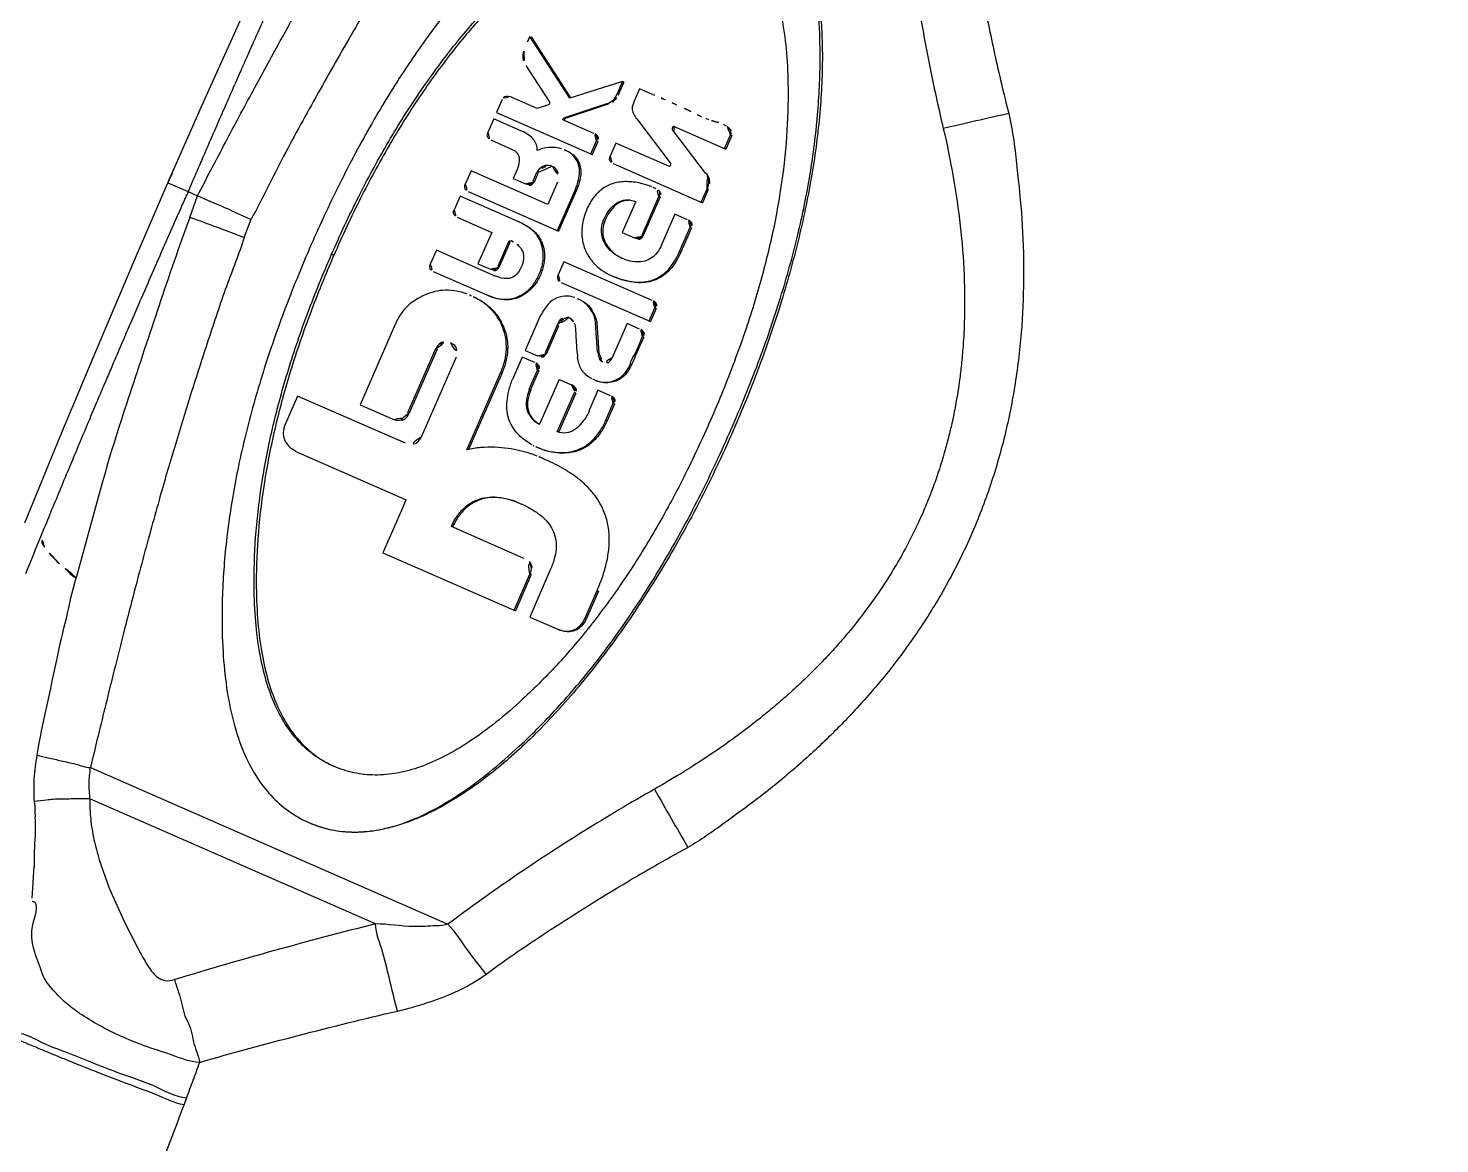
# Model space of a CAD drawing. Header units: millimetres. Extents: x 1145859089 to 1147511753, y -1047484727 to -1047247487.
# Drawn here: x 1146336124.9 to 1146336209.9, y -1047431354.8 to -1047431287.6 of the extents above; entities that cross this region are included whole.
import ezdxf
from ezdxf.xclip import XClip

# ---------------------------------------------------------------- set-up
doc = ezdxf.new("R2010")
doc.units = ezdxf.units.MM
doc.header["$LTSCALE"] = 100
doc.header["$MEASUREMENT"] = 0
doc.header["$XCLIPFRAME"] = 2
doc.layers.get('0').update_dxf_attribs({"linetype": 'CONTINUOUS'})
doc.layers.add('XREF', color=135, linetype='CONTINUOUS')
doc.layers.add('단지배치도$0$W240910', color=135, linetype='CONTINUOUS')

# ---------------------------------------------------------------- blocks, each defined once
blk = doc.blocks.new('단지배치도$0$zw$9902')
at = {"layer": '단지배치도$0$W240910', "linetype": 'ByBlock', "ltscale": 20}
for p, q in [((67461.676, -59923.055), (67464.016, -59917.847)), ((67483.857, -59922.544), (67481.446, -59918.829)), ((67481.522, -59918.862), (67483.896, -59922.519)), ((67481.208, -59920.587), (67482.61, -59922.742)), ((67487.028, -59921.541), (67483.857, -59922.544)), ((67487.102, -59921.576), (67487.025, -59921.542)), ((67479.784, -59922.628), (67479.441, -59923.414)), ((67481.877, -59923.17), (67480.234, -59922.451)), ((67488.049, -59921.987), (67487.727, -59922.723)), ((67488.964, -59922.387), (67488.049, -59921.987)), ((67459.654, -59927.64), (67461.676, -59923.055)), ((67479.441, -59923.414), (67485.199, -59925.932)), ((67482.509, -59922.97), (67481.877, -59923.17)), ((67482.541, -59922.953), (67482.509, -59922.97)), ((67482.568, -59922.938), (67482.541, -59922.953)), ((67482.588, -59922.925), (67482.568, -59922.938)), ((67482.601, -59922.915), (67482.588, -59922.925)), ((67482.607, -59922.908), (67482.601, -59922.915)), ((67482.613, -59922.899), (67482.607, -59922.908)), ((67482.61, -59922.742), (67482.617, -59922.753)), ((67482.62, -59922.89), (67482.613, -59922.899)), ((67482.617, -59922.753), (67482.622, -59922.764)), ((67482.625, -59922.881), (67482.62, -59922.89)), ((67482.622, -59922.764), (67482.627, -59922.776)), ((67482.629, -59922.871), (67482.625, -59922.881)), ((67482.627, -59922.776), (67482.631, -59922.787)), ((67482.633, -59922.861), (67482.629, -59922.871)), ((67482.631, -59922.787), (67482.634, -59922.798)), ((67482.635, -59922.851), (67482.633, -59922.861)), ((67482.634, -59922.798), (67482.636, -59922.809)), ((67482.637, -59922.84), (67482.635, -59922.851)), ((67482.636, -59922.809), (67482.637, -59922.819)), ((67482.637, -59922.819), (67482.637, -59922.83)), ((67482.637, -59922.83), (67482.637, -59922.84)), ((67483.562, -59923.715), (67486.081, -59922.872)), ((67486.157, -59922.905), (67483.638, -59923.748)), ((67486.157, -59922.905), (67486.081, -59922.872)), ((67479.274, -59923.795), (67478.916, -59924.614)), ((67480.943, -59924.525), (67479.274, -59923.795)), ((67483.423, -59923.846), (67483.427, -59923.834)), ((67485.292, -59924.664), (67483.423, -59923.846)), ((67483.427, -59923.834), (67483.433, -59923.821)), ((67483.433, -59923.821), (67483.44, -59923.809)), ((67483.44, -59923.809), (67483.447, -59923.798)), ((67483.447, -59923.798), (67483.455, -59923.787)), ((67483.455, -59923.787), (67483.47, -59923.773)), ((67483.47, -59923.773), (67483.494, -59923.756)), ((67483.494, -59923.756), (67483.524, -59923.737)), ((67483.504, -59923.867), (67483.499, -59923.88)), ((67483.509, -59923.855), (67483.504, -59923.867)), ((67483.516, -59923.842), (67483.509, -59923.855)), ((67483.523, -59923.831), (67483.516, -59923.842)), ((67483.531, -59923.82), (67483.523, -59923.831)), ((67483.524, -59923.737), (67483.562, -59923.715)), ((67483.546, -59923.807), (67483.531, -59923.82)), ((67483.57, -59923.79), (67483.546, -59923.807)), ((67483.601, -59923.77), (67483.57, -59923.79)), ((67483.638, -59923.748), (67483.601, -59923.77)), ((67487.947, -59923.871), (67489.895, -59926.441)), ((67490.035, -59924.346), (67490.041, -59924.323)), ((67490.041, -59924.323), (67490.049, -59924.3)), ((67490.049, -59924.3), (67490.06, -59924.276)), ((67490.06, -59924.276), (67490.072, -59924.252)), ((67490.072, -59924.252), (67490.087, -59924.228)), ((67490.087, -59924.228), (67493.251, -59925.612)), ((67490.136, -59924.31), (67490.125, -59924.333)), ((67490.148, -59924.286), (67490.136, -59924.31)), ((67490.163, -59924.261), (67490.148, -59924.286)), ((67479.091, -59925.063), (67480.428, -59925.648)), ((67485.123, -59925.899), (67485.467, -59925.112)), ((67485.543, -59925.145), (67485.199, -59925.932)), ((67485.543, -59925.145), (67485.467, -59925.112)), ((67490.029, -59924.387), (67490.031, -59924.367)), ((67490.03, -59924.405), (67490.029, -59924.387)), ((67490.032, -59924.42), (67490.03, -59924.405)), ((67490.031, -59924.367), (67490.035, -59924.346)), ((67490.034, -59924.43), (67490.032, -59924.42)), ((67490.037, -59924.436), (67490.034, -59924.43)), ((67490.04, -59924.443), (67490.037, -59924.436)), ((67490.044, -59924.449), (67490.04, -59924.443)), ((67490.048, -59924.456), (67490.044, -59924.449)), ((67490.053, -59924.462), (67490.048, -59924.456)), ((67492.016, -59927.064), (67490.053, -59924.462)), ((67490.107, -59924.401), (67490.106, -59924.421)), ((67490.106, -59924.421), (67490.107, -59924.44)), ((67490.111, -59924.379), (67490.107, -59924.401)), ((67490.107, -59924.44), (67490.109, -59924.455)), ((67490.109, -59924.455), (67490.111, -59924.465)), ((67490.117, -59924.357), (67490.111, -59924.379)), ((67490.111, -59924.465), (67490.113, -59924.471)), ((67490.113, -59924.471), (67490.12, -59924.483)), ((67490.125, -59924.333), (67490.117, -59924.357)), ((67490.12, -59924.483), (67490.125, -59924.49)), ((67490.125, -59924.49), (67490.129, -59924.496)), ((67493.175, -59925.579), (67493.533, -59924.76)), ((67493.609, -59924.794), (67493.251, -59925.612)), ((67493.609, -59924.794), (67493.533, -59924.76)), ((67486.623, -59925.246), (67486.279, -59926.032)), ((67489.864, -59926.663), (67486.623, -59925.246)), ((67480.672, -59926.848), (67480.44, -59927.378)), ((67486.455, -59926.482), (67491.841, -59928.837)), ((67489.878, -59926.642), (67489.864, -59926.663)), ((67489.89, -59926.62), (67489.878, -59926.642)), ((67489.9, -59926.599), (67489.89, -59926.62)), ((67489.895, -59926.441), (67489.9, -59926.447)), ((67489.9, -59926.447), (67489.904, -59926.454)), ((67489.908, -59926.578), (67489.9, -59926.599)), ((67489.904, -59926.454), (67489.908, -59926.461)), ((67489.908, -59926.461), (67489.911, -59926.468)), ((67489.914, -59926.558), (67489.908, -59926.578)), ((67489.911, -59926.468), (67489.914, -59926.474)), ((67489.914, -59926.474), (67489.916, -59926.484)), ((67489.917, -59926.538), (67489.914, -59926.558)), ((67489.916, -59926.484), (67489.918, -59926.5)), ((67489.919, -59926.518), (67489.917, -59926.538)), ((67489.918, -59926.5), (67489.919, -59926.518)), ((67457.637, -59932.291), (67459.654, -59927.64)), ((67459.9, -59927.079), (67459.654, -59927.64)), ((67459.654, -59927.64), (67460.868, -59928.171)), ((67477.904, -59926.928), (67477.56, -59927.714)), ((67482.525, -59928.949), (67477.904, -59926.928)), ((67480.44, -59927.378), (67481.19, -59927.706)), ((67481.641, -59927.528), (67481.851, -59927.05)), ((67481.717, -59927.561), (67481.641, -59927.528)), ((67481.927, -59927.083), (67481.717, -59927.561)), ((67481.927, -59927.083), (67481.851, -59927.05)), ((67483.115, -59927.6), (67482.525, -59928.949)), ((67492.093, -59927.098), (67492.016, -59927.064)), ((67460.868, -59928.171), (67461.44, -59928.421)), ((67460.971, -59929.719), (67461.44, -59928.421)), ((67477.243, -59928.439), (67476.885, -59929.257)), ((67480.778, -59929.985), (67477.243, -59928.439)), ((67477.734, -59928.165), (67483.18, -59930.547)), ((67483.104, -59930.514), (67484.185, -59928.043)), ((67484.261, -59928.076), (67483.18, -59930.547)), ((67484.261, -59928.076), (67484.185, -59928.043)), ((67488.201, -59930.784), (67489.218, -59928.458)), ((67489.295, -59928.491), (67488.277, -59930.817)), ((67489.044, -59928.009), (67488.883, -59927.93)), ((67489.295, -59928.491), (67489.218, -59928.458)), ((67491.764, -59928.804), (67492.115, -59928.003)), ((67492.191, -59928.036), (67491.841, -59928.837)), ((67492.191, -59928.036), (67492.115, -59928.003)), ((67487.818, -59928.768), (67487.002, -59930.633)), ((67464.247, -59930.937), (67464.665, -59929.832)), ((67477.059, -59929.707), (67479.151, -59930.622)), ((67490.181, -59929.534), (67489.381, -59931.368)), ((67490.931, -59929.862), (67490.181, -59929.534)), ((67479.151, -59930.622), (67478.322, -59932.517)), ((67480.225, -59931.133), (67480.235, -59931.13)), ((67480.235, -59931.13), (67480.245, -59931.128)), ((67480.245, -59931.128), (67480.255, -59931.126)), ((67480.255, -59931.126), (67480.266, -59931.126)), ((67480.266, -59931.126), (67480.277, -59931.126)), ((67480.277, -59931.126), (67480.289, -59931.127)), ((67480.289, -59931.127), (67480.3, -59931.129)), ((67480.3, -59931.129), (67480.311, -59931.132)), ((67487.002, -59930.633), (67487.752, -59930.961)), ((67488.201, -59930.784), (67488.277, -59930.817)), ((67490.466, -59931.773), (67491.105, -59930.311)), ((67491.181, -59930.345), (67490.542, -59931.806)), ((67491.181, -59930.345), (67491.105, -59930.311)), ((67469.508, -59931.94), (67469.642, -59931.998)), ((67475.816, -59931.701), (67475.452, -59932.533)), ((67479.402, -59933.27), (67475.816, -59931.701)), ((67480.168, -59931.193), (67479.522, -59932.669)), ((67480.244, -59931.226), (67479.599, -59932.702)), ((67480.168, -59931.193), (67480.173, -59931.182)), ((67480.244, -59931.226), (67480.168, -59931.193)), ((67480.173, -59931.182), (67480.179, -59931.172)), ((67480.179, -59931.172), (67480.185, -59931.163)), ((67480.185, -59931.163), (67480.192, -59931.156)), ((67480.192, -59931.156), (67480.2, -59931.149)), ((67480.2, -59931.149), (67480.208, -59931.143)), ((67480.208, -59931.143), (67480.216, -59931.138)), ((67480.216, -59931.138), (67480.225, -59931.133)), ((67480.311, -59931.132), (67480.322, -59931.135)), ((67480.322, -59931.135), (67480.334, -59931.139)), ((67490.542, -59931.806), (67490.466, -59931.773)), ((67455.402, -59937.544), (67457.637, -59932.291)), ((67478.322, -59932.517), (67479.074, -59932.846)), ((67479.522, -59932.669), (67479.599, -59932.702)), ((67483.496, -59932.395), (67483.152, -59933.182)), ((67488.806, -59934.718), (67483.496, -59932.395)), ((67475.627, -59932.983), (67478.85, -59934.393)), ((67483.328, -59933.633), (67488.713, -59935.988)), ((67488.637, -59935.954), (67488.981, -59935.168)), ((67489.057, -59935.202), (67488.713, -59935.988)), ((67489.057, -59935.202), (67488.981, -59935.168)), ((67482.089, -59935.613), (67481.165, -59937.725)), ((67483.094, -59936.214), (67482.367, -59937.876)), ((67483.17, -59936.247), (67483.094, -59936.214)), ((67485.527, -59937.832), (67485.401, -59936.045)), ((67485.477, -59936.078), (67485.401, -59936.045)), ((67485.477, -59936.078), (67485.603, -59937.865)), ((67487.299, -59936.118), (67486.403, -59938.167)), ((67488.05, -59936.446), (67487.299, -59936.118)), ((67473.304, -59936.249), (67471.227, -59941)), ((67483.17, -59936.247), (67482.443, -59937.909)), ((67488.301, -59936.93), (67488.225, -59936.897)), ((67453.205, -59942.814), (67455.402, -59937.544)), ((67474.104, -59941.475), (67475.794, -59937.611)), ((67475.87, -59937.644), (67474.18, -59941.509)), ((67475.87, -59937.645), (67475.794, -59937.611)), ((67481.165, -59937.725), (67481.916, -59938.053)), ((67482.367, -59937.876), (67482.443, -59937.909)), ((67485.603, -59937.866), (67485.527, -59937.833)), ((67477.007, -59938.142), (67474.904, -59942.95)), ((67480.986, -59938.136), (67480.4, -59939.474)), ((67481.737, -59938.464), (67480.986, -59938.136)), ((67484.355, -59938.333), (67484.321, -59938.128)), ((67487.588, -59938.561), (67487.512, -59938.527)), ((67477.657, -59943.71), (67479.697, -59939.045)), ((67479.773, -59939.079), (67477.757, -59943.69)), ((67479.697, -59939.045), (67479.773, -59939.079)), ((67481.408, -59940.069), (67481.913, -59938.914)), ((67481.989, -59938.947), (67481.484, -59940.102)), ((67481.989, -59938.947), (67481.913, -59938.914)), ((67483.21, -59939.481), (67482.034, -59942.17)), ((67483.21, -59939.481), (67483.96, -59939.809)), ((67485.403, -59939.536), (67485.229, -59939.459)), ((67467.461, -59940.478), (67466.718, -59942.178)), ((67473.96, -59943.321), (67467.461, -59940.478)), ((67481.484, -59940.101), (67481.408, -59940.068)), ((67483.095, -59942.634), (67484.134, -59940.26)), ((67484.21, -59940.293), (67483.171, -59942.668)), ((67484.21, -59940.293), (67484.134, -59940.26)), ((67485.544, -59940.129), (67484.994, -59941.387)), ((67486.295, -59940.458), (67485.544, -59940.129)), ((67471.227, -59941), (67473.162, -59941.846)), ((67486.022, -59941.933), (67486.471, -59940.907)), ((67486.547, -59940.941), (67486.098, -59941.966)), ((67486.547, -59940.941), (67486.471, -59940.907)), ((67473.159, -59941.852), (67473.228, -59941.877)), ((67474.18, -59941.509), (67474.104, -59941.475)), ((67486.098, -59941.966), (67486.022, -59941.933)), ((67451.045, -59948.099), (67453.205, -59942.814)), ((67467.351, -59943.805), (67474.007, -59946.716)), ((67481.941, -59943.585), (67481.87, -59943.556)), ((67455.695, -59945.707), (67454.133, -59951.408)), ((67473.838, -59947.076), (67472.599, -59949.909)), ((67473.838, -59947.076), (67474.007, -59946.716)), ((67481.084, -59950.245), (67476.719, -59948.336)), ((67472.599, -59949.909), (67480.576, -59953.398)), ((67480.499, -59953.364), (67481.451, -59951.189)), ((67481.527, -59951.223), (67480.576, -59953.398)), ((67482.677, -59950.942), (67481.438, -59953.775)), ((67481.527, -59951.223), (67481.451, -59951.189)), ((67484.755, -59953.876), (67485.498, -59952.176)), ((67485.575, -59952.209), (67484.831, -59953.909)), ((67485.575, -59952.209), (67485.498, -59952.176)), ((67481.438, -59953.775), (67483.132, -59954.515)), ((67484.831, -59953.909), (67484.755, -59953.876)), ((67454.98, -59962.842), (67476.516, -59972.261)), ((67472.148, -59972.246), (67454.957, -59964.727)), ((67455.515, -59968.381), (67456.122, -59970.093)), ((67451.486, -59970.687), (67451.591, -59968.782)), ((67456.122, -59970.093), (67457.059, -59972.188)), ((67457.059, -59972.188), (67457.831, -59973.7)), ((67460.621, -59983.141), (67460.788, -59982.706))]:
    blk.add_line(p, q, dxfattribs=at)
at = {"layer": '단지배치도$0$W240910'}
blk.add_arc((56404.253, -57219.78, 0), 12756.719, 322.5073299, 9.110085, dxfattribs=at)
at = {"layer": '단지배치도$0$W240910', "linetype": 'ByBlock', "ltscale": 20}
for centre, radius, start, end in [((67437.686, -60045.43), 133.311, 67.08196, 67.37619), ((67475.464, -59956.092), 36.313, 65.92043, 67.09333), ((67572.535, -60203.523), 286.887, 102.53196, 103.34034), ((67482.793, -59927.464), 1.952, 65.15449, 73.56634), ((67487.282, -59931.393), 3.815, 65.1862, 66.84495), ((67476.082, -59938.601), 4.546, 66.36019, 69.4627), ((67476.078, -59938.619), 4.565, 63.32796, 66.40597), ((67485.824, -59938.102), 1.482, 241.48919, 246.32266), ((67479.697, -59949.563), 5.896, 66.38876, 68.22189), ((68123.925, -60224.75), 726.341, 157.675833, 157.873299), ((67738.857, -59823.246), 286.884, 209.41304, 210.22143), ((67533.141, -60215.718), 250.996, 104.06412, 106.93123)]:
    blk.add_arc(centre, radius, start, end, dxfattribs=at)
for points, start_tangent, end_tangent in [([(67493.696, -59907.719), (67492.35, -59907.288), (67490.936, -59907.144), (67489.455, -59907.287), (67487.906, -59907.717), (67486.288, -59908.434), (67484.603, -59909.438), (67482.851, -59910.73), (67481.03, -59912.308), (67478.61, -59914.756), (67476.308, -59917.497), (67474.122, -59920.532), (67472.053, -59923.86), (67470.102, -59927.482), (67468.267, -59931.396), (67466.636, -59935.406), (67465.301, -59939.301), (67464.26, -59943.082), (67463.515, -59946.748), (67463.065, -59950.299), (67462.91, -59953.736), (67462.988, -59956.141), (67463.229, -59958.302), (67463.636, -59960.219), (67464.208, -59961.892), (67464.944, -59963.321), (67465.845, -59964.506), (67466.911, -59965.448), (67468.142, -59966.145)], (-0.915692, 0.40188), (0.9162, -0.400722)), ([(67470.05, -59907.637), (67469.503, -59908.819), (67468.924, -59910.071), (67468.316, -59911.396), (67467.674, -59912.798), (67466.938, -59914.419), (67466.306, -59915.815), (67465.779, -59916.987), (67465.491, -59917.631), (67465.109, -59918.484), (67464.69, -59919.424), (67464.36, -59920.167), (67464.077, -59920.806), (67463.733, -59921.585), (67463.297, -59922.576), (67462.767, -59923.786), (67462.255, -59924.96), (67461.81, -59925.985), (67461.431, -59926.862), (67461.117, -59927.59), (67460.868, -59928.171)], (-0.421333, -0.906906), (-0.394249, -0.919004)), ([(67468.141, -59966.146), (67469.487, -59966.576), (67470.9, -59966.72), (67472.382, -59966.577), (67473.931, -59966.146), (67475.548, -59965.428), (67477.233, -59964.423), (67478.987, -59963.131), (67480.808, -59961.552), (67483.228, -59959.103), (67485.531, -59956.362), (67487.717, -59953.327), (67489.785, -59949.999), (67491.737, -59946.378), (67493.571, -59942.464), (67495.201, -59938.455), (67496.537, -59934.561), (67497.577, -59930.781), (67498.321, -59927.115), (67498.771, -59923.564), (67498.926, -59920.127), (67498.849, -59917.722), (67498.607, -59915.562), (67498.2, -59913.645), (67497.629, -59911.972), (67496.893, -59910.543), (67495.992, -59909.358), (67494.926, -59908.416), (67493.696, -59907.719)], (0.915693, -0.401878), (-0.9162, 0.400722)), ([(67494.068, -59907.888), (67494.191, -59907.95), (67494.57, -59908.163), (67495.171, -59908.579), (67495.727, -59909.064), (67496.24, -59909.617), (67496.776, -59910.333), (67497.218, -59911.063), (67497.607, -59911.849), (67497.773, -59912.238), (67498.129, -59913.222), (67498.421, -59914.254), (67498.655, -59915.333), (67498.833, -59916.456), (67499, -59918.179), (67499.056, -59919.669), (67499.042, -59921.197), (67499.016, -59921.836), (67498.887, -59923.647), (67498.677, -59925.484), (67498.39, -59927.345), (67498.029, -59929.229), (67497.597, -59931.133), (67497.094, -59933.056), (67496.522, -59934.995), (67495.74, -59937.355), (67494.889, -59939.655), (67493.956, -59941.941), (67492.941, -59944.212), (67492.157, -59945.841), (67491.024, -59948.03), (67489.83, -59950.149), (67488.576, -59952.198), (67487.269, -59954.165), (67485.918, -59956.033), (67484.525, -59957.794), (67483.252, -59959.263), (67483.142, -59959.384)], (0.898281, -0.439422), (-0.674151, -0.738594)), ([(67503.865, -59909.73), (67504.483, -59914.652), (67505.313, -59919.541), (67506.34, -59924.378)], (0.104291, -0.994547), (0.229058, -0.973413)), ([(67507.634, -59909.351), (67508.11, -59912.824), (67508.709, -59916.336), (67509.434, -59919.886), (67510.285, -59923.472)], (0.100694, -0.994917), (0.249771, -0.968305)), ([(67469.508, -59931.94), (67471.119, -59928.512), (67472.84, -59925.335), (67474.671, -59922.409), (67476.612, -59919.735), (67478.662, -59917.312), (67480.823, -59915.141), (67482.45, -59913.741), (67484.018, -59912.597), (67485.529, -59911.709), (67486.981, -59911.078), (67488.376, -59910.703), (67489.712, -59910.584), (67490.99, -59910.721), (67492.211, -59911.114)], (0.400872, 0.916134), (0.916059, -0.401043)), ([(67491.947, -59911.015), (67491.122, -59910.78), (67489.843, -59910.643), (67488.507, -59910.762), (67487.112, -59911.137), (67485.66, -59911.769), (67484.15, -59912.656), (67482.582, -59913.8), (67480.957, -59915.199), (67478.795, -59917.372), (67476.744, -59919.795), (67474.803, -59922.47), (67472.972, -59925.395), (67471.252, -59928.571), (67469.642, -59931.998)], (-0.940878, 0.338747), (-0.400872, -0.916134)), ([(67492.211, -59911.114), (67493.328, -59911.744), (67494.296, -59912.59), (67495.117, -59913.653), (67495.789, -59914.932), (67496.313, -59916.428), (67496.689, -59918.14), (67496.916, -59920.069), (67496.996, -59922.215), (67496.872, -59925.258), (67496.486, -59928.397), (67495.839, -59931.634), (67494.93, -59934.966), (67493.76, -59938.395), (67492.328, -59941.921)], (0.916059, -0.401043), (-0.400722, -0.9162)), ([(67461.44, -59928.421), (67463.008, -59925.411), (67464.68, -59922.281), (67466.293, -59919.328), (67468.308, -59915.741), (67469.861, -59913.074)], (0.455183, 0.890398), (0.493699, 0.869633)), ([(67472.971, -59914.883), (67470.828, -59918.495), (67468.687, -59922.253), (67466.617, -59926.044), (67464.665, -59929.832)], (-0.521703, -0.853127), (-0.4758, -0.879554)), ([(67481.449, -59918.83), (67481.076, -59919.712)], (-0.385255, -0.92281), (-0.228054, -0.973648)), ([(67481.076, -59919.712), (67481.052, -59920.174), (67481.207, -59920.587)], (-0.228054, -0.973648), (0.567901, -0.823097)), ([(67486.081, -59922.872), (67486.468, -59922.659), (67486.698, -59922.308), (67487.024, -59921.539)], (0.968632, 0.248501), (0.415969, 0.909379)), ([(67487.101, -59921.573), (67486.775, -59922.342), (67486.692, -59922.499)], (-0.415969, -0.909379), (-0.510545, -0.859851)), ([(67480.234, -59922.451), (67479.863, -59922.505), (67479.857, -59922.613)], (-0.927789, 0.373106), (0.211044, -0.977477)), ([(67486.692, -59922.499), (67486.545, -59922.692), (67486.157, -59922.905)], (-0.510545, -0.859851), (-0.968632, -0.248501)), ([(67487.727, -59922.723), (67487.613, -59923.223), (67487.947, -59923.871)], (-0.400722, -0.9162), (0.639092, -0.76913)), ([(67491.13, -59923.343), (67490.994, -59923.274), (67490.28, -59922.939)], (-0.893021, 0.450016), (-0.912451, 0.409186)), ([(67510.285, -59923.472), (67510.776, -59926.703), (67511.072, -59929.818), (67511.178, -59933.086), (67511.062, -59936.268), (67510.698, -59939.527), (67510.086, -59942.666), (67509.186, -59945.813), (67508.018, -59948.842), (67506.621, -59951.679), (67504.966, -59954.407), (67503.053, -59957.026), (67500.882, -59959.537), (67499.094, -59961.339), (67497.169, -59963.076), (67495.185, -59964.685), (67493.143, -59966.187), (67490.964, -59967.647)], (0.229345, -0.973345), (-0.869925, -0.493184)), ([(67491.78, -59923.662), (67491.13, -59923.343)], (-0.909895, 0.414838), (-0.893021, 0.450016)), ([(67492.195, -59923.833), (67491.78, -59923.662)], (-0.940926, 0.338612), (-0.909895, 0.414838)), ([(67492.819, -59924.013), (67492.462, -59923.918), (67492.195, -59923.833)], (-0.961149, 0.276031), (-0.940926, 0.338612)), ([(67493.265, -59924.216), (67492.819, -59924.013)], (-0.799176, 0.601097), (-0.961149, 0.276031)), ([(67493.533, -59924.76), (67493.393, -59924.334), (67493.265, -59924.216)], (0.384286, 0.923214), (-0.799176, 0.601097)), ([(67493.319, -59924.274), (67493.47, -59924.368), (67493.609, -59924.794)], (0.918088, -0.396376), (-0.384286, -0.923214)), ([(67478.916, -59924.614), (67478.971, -59924.982), (67479.077, -59924.988)], (-0.383437, -0.923567), (0.97688, 0.21379)), ([(67481.892, -59925.691), (67481.682, -59925.047), (67481.384, -59924.774), (67480.942, -59924.527)], (0.020284, 0.999794), (-0.910049, 0.4145)), ([(67485.467, -59925.112), (67485.416, -59924.742), (67485.308, -59924.737)], (0.383399, 0.923583), (-0.976783, -0.214233)), ([(67485.368, -59924.697), (67485.58, -59925), (67485.504, -59925.079)], (0.915625, -0.402034), (-0.861805, -0.507241)), ([(67506.34, -59924.378), (67506.938, -59927.289), (67507.363, -59930.227), (67507.593, -59933.179), (67507.606, -59936.096), (67507.571, -59936.864), (67507.518, -59937.648), (67507.419, -59938.701), (67507.302, -59939.643), (67507.191, -59940.377), (67507.1, -59940.907), (67507.006, -59941.404), (67506.852, -59942.132), (67506.66, -59942.941), (67506.422, -59943.829), (67506.057, -59945.015), (67505.709, -59946.007), (67505.415, -59946.765), (67505.215, -59947.248), (67505.035, -59947.662), (67504.788, -59948.202), (67504.476, -59948.848), (67503.797, -59950.126), (67502.223, -59952.622), (67501.419, -59953.716), (67500.628, -59954.703), (67499.862, -59955.59), (67499.13, -59956.381), (67498.441, -59957.083), (67497.888, -59957.621), (67497.264, -59958.202), (67496.567, -59958.821), (67495.734, -59959.523), (67494.958, -59960.145), (67494.332, -59960.624), (67493.259, -59961.407), (67491.964, -59962.292), (67490.529, -59963.204), (67488.951, -59964.135)], (0.232317, -0.97264), (-0.867201, -0.497959)), ([(67480.428, -59925.648), (67480.742, -59925.947), (67480.802, -59926.332), (67480.672, -59926.848)], (0.9162, -0.400722), (-0.400722, -0.9162)), ([(67483.345, -59925.592), (67483.205, -59925.556), (67482.765, -59925.508), (67482.316, -59925.552), (67481.896, -59925.691)], (-0.959006, 0.283387), (-0.907634, -0.419763)), ([(67484.185, -59928.043), (67484.381, -59927.456), (67484.437, -59927.009), (67484.401, -59926.625), (67484.158, -59926.11), (67483.613, -59925.693)], (0.400722, 0.9162), (-0.903744, 0.428073)), ([(67483.967, -59925.889), (67484.085, -59925.984), (67484.353, -59926.323), (67484.513, -59927.043), (67484.46, -59927.479), (67484.261, -59928.076)], (0.809506, -0.587112), (-0.400722, -0.9162)), ([(67481.851, -59927.05), (67482.242, -59926.645), (67482.743, -59926.628), (67482.809, -59926.654)], (0.400209, 0.916424), (0.913914, -0.405907)), ([(67482.399, -59926.656), (67481.928, -59927.083)], (-0.94566, -0.325157), (-0.400186, -0.916434)), ([(67482.809, -59926.654), (67483.06, -59926.852), (67483.114, -59927.6)], (0.913914, -0.405907), (-0.350792, -0.936453)), ([(67486.279, -59926.032), (67486.335, -59926.401), (67486.441, -59926.406)], (-0.383355, -0.923601), (0.976458, 0.215707)), ([(67477.56, -59927.714), (67477.619, -59928.088), (67477.72, -59928.095)], (-0.400722, -0.9162), (0.980393, 0.197051)), ([(67481.19, -59927.706), (67481.562, -59927.653), (67481.567, -59927.545)], (0.923601, -0.383356), (-0.219123, 0.975697)), ([(67481.717, -59927.561), (67481.413, -59927.776), (67481.334, -59927.7)], (-0.40038, -0.916349), (-0.509899, 0.860234)), ([(67488.782, -59927.885), (67488.238, -59927.699), (67487.367, -59927.572), (67486.97, -59927.582), (67486.596, -59927.646), (67485.918, -59927.932), (67485.372, -59928.417), (67484.927, -59929.131), (67484.634, -59930.001), (67484.583, -59930.864), (67484.644, -59931.256), (67484.76, -59931.627), (67485.157, -59932.306), (67485.458, -59932.634), (67485.804, -59932.916), (67486.349, -59933.225)], (-0.919435, 0.393242), (0.90867, -0.417515)), ([(67492.116, -59928.004), (67492.202, -59927.521), (67492.017, -59927.064)], (0.412705, 0.910865), (-0.587038, 0.80956)), ([(67492.093, -59927.097), (67492.278, -59927.555), (67492.192, -59928.037)], (0.587038, -0.80956), (-0.412705, -0.910865)), ([(67460.868, -59928.171), (67460.492, -59929.016), (67459.985, -59930.159), (67459.349, -59931.602), (67458.589, -59933.34), (67457.965, -59934.773), (67457.473, -59935.909), (67457.011, -59936.981), (67456.502, -59938.169), (67456.134, -59939.03), (67455.774, -59939.875), (67455.356, -59940.861), (67454.88, -59941.989), (67454.191, -59943.628), (67453.602, -59945.038), (67453.045, -59946.377), (67452.519, -59947.648), (67452.024, -59948.852)], (-0.40715, -0.913362), (-0.379867, -0.925041)), ([(67461.44, -59928.421), (67461.897, -59928.616), (67462.454, -59928.86), (67462.857, -59929.032), (67463.353, -59929.249), (67463.945, -59929.53), (67464.31, -59929.697), (67464.665, -59929.832)], (0.899968, -0.435957), (0.968367, -0.24953)), ([(67489.218, -59928.458), (67489.168, -59928.088), (67489.06, -59928.082)], (0.38342, 0.923574), (-0.97688, -0.213789)), ([(67489.242, -59928.123), (67489.319, -59928.22)], (0.737842, -0.674973), (0.462294, -0.886727)), ([(67489.319, -59928.22), (67489.331, -59928.345), (67489.255, -59928.424)], (0.462294, -0.886727), (-0.862055, -0.506815)), ([(67476.885, -59929.257), (67476.945, -59929.63), (67477.045, -59929.637)], (-0.400722, -0.9162), (0.980314, 0.197446)), ([(67486.995, -59932.181), (67486.819, -59932.095), (67486.374, -59931.796), (67486.044, -59931.421), (67485.824, -59930.968), (67485.755, -59930.501), (67485.837, -59930.018), (67486.069, -59929.52), (67486.442, -59929.041), (67486.858, -59928.756), (67487.316, -59928.666), (67487.817, -59928.771)], (-0.912253, 0.409627), (0.931916, -0.362674)), ([(67487.392, -59928.699), (67486.934, -59928.789), (67486.518, -59929.074), (67486.145, -59929.554), (67485.913, -59930.052), (67485.831, -59930.535), (67485.9, -59931.002), (67486.12, -59931.455), (67486.451, -59931.83), (67486.895, -59932.128), (67486.996, -59932.179)], (-0.999935, 0.011426), (0.90042, -0.435021)), ([(67460.971, -59929.719), (67459.119, -59935.025), (67457.352, -59940.349), (67455.695, -59945.707)], (-0.348433, -0.937334), (-0.264411, -0.96441)), ([(67464.247, -59930.937), (67463.182, -59930.538), (67462.2, -59930.172), (67461.433, -59929.888), (67460.971, -59929.719)], (-0.936184, 0.351512), (-0.941485, 0.337054)), ([(67478.85, -59934.393), (67479.511, -59934.605), (67480.125, -59934.645), (67480.693, -59934.512), (67481.215, -59934.207), (67481.665, -59933.749), (67482.001, -59933.166), (67482.216, -59932.485), (67482.247, -59931.846), (67482.132, -59931.292), (67481.908, -59930.844), (67481.455, -59930.389), (67480.777, -59929.988)], (0.9162, -0.400722), (-0.904369, 0.426751)), ([(67481.105, -59930.149), (67481.532, -59930.423), (67481.985, -59930.878), (67482.209, -59931.326), (67482.323, -59931.879), (67482.292, -59932.519), (67482.078, -59933.2), (67481.74, -59933.783), (67481.291, -59934.241), (67480.769, -59934.546), (67480.201, -59934.678), (67479.587, -59934.639), (67478.927, -59934.426)], (0.877548, -0.479488), (-0.9162, 0.400722)), ([(67491.105, -59930.311), (67491.055, -59929.94), (67490.947, -59929.935)], (0.383574, 0.92351), (-0.977256, -0.212063)), ([(67491.008, -59929.895), (67491.218, -59930.198), (67491.142, -59930.278)], (0.915625, -0.402033), (-0.863083, -0.505062)), ([(67464.247, -59930.937), (67463.181, -59933.872), (67462.084, -59937.09), (67461.016, -59940.402), (67460.04, -59943.583), (67459.119, -59946.745)], (-0.314893, -0.949127), (-0.268574, -0.963259)), ([(67487.752, -59930.961), (67488.122, -59930.909), (67488.127, -59930.8)], (0.923628, -0.383291), (-0.218318, 0.975878)), ([(67488.277, -59930.817), (67487.974, -59931.031), (67487.895, -59930.955)], (-0.402007, -0.915637), (-0.511006, 0.859577)), ([(67465.997, -59942.23), (67466.906, -59938.896), (67468.076, -59935.466), (67469.508, -59931.94)], (0.230449, 0.973084), (0.400722, 0.9162)), ([(67480.663, -59931.337), (67480.77, -59931.428), (67481.015, -59931.787), (67481.067, -59932.22), (67480.927, -59932.727), (67480.529, -59933.252), (67480.089, -59933.408), (67479.404, -59933.263)], (0.796191, -0.605045), (-0.93302, 0.359826)), ([(67480.332, -59931.142), (67480.663, -59931.337)], (0.907091, -0.420935), (0.796191, -0.605045)), ([(67486.349, -59933.225), (67486.634, -59933.343), (67487.286, -59933.536), (67487.889, -59933.617), (67488.443, -59933.588), (67488.946, -59933.447), (67489.401, -59933.195), (67489.805, -59932.832), (67490.16, -59932.358), (67490.466, -59931.773)], (0.90867, -0.417515), (0.400917, 0.916114)), ([(67490.542, -59931.806), (67490.237, -59932.391), (67489.882, -59932.866), (67489.477, -59933.229), (67489.023, -59933.481), (67488.519, -59933.621), (67487.966, -59933.651), (67487.363, -59933.569), (67486.71, -59933.377), (67486.424, -59933.259)], (-0.400917, -0.916114), (-0.909816, 0.415013)), ([(67489.381, -59931.368), (67489.111, -59931.836), (67488.772, -59932.165), (67488.366, -59932.355), (67487.891, -59932.404), (67487.365, -59932.317), (67486.995, -59932.181)], (-0.401067, -0.916049), (-0.912253, 0.409627)), ([(67469.642, -59931.998), (67468.209, -59935.526), (67467.038, -59938.957), (67466.129, -59942.29)], (-0.400722, -0.9162), (-0.230449, -0.973085)), ([(67475.452, -59932.533), (67475.507, -59932.902), (67475.613, -59932.907)], (-0.383437, -0.923567), (0.97688, 0.21379)), ([(67479.074, -59932.846), (67479.445, -59932.784), (67479.452, -59932.683)], (0.9162, -0.400722), (-0.203331, 0.97911)), ([(67479.599, -59932.702), (67479.285, -59932.911), (67479.212, -59932.842)], (-0.400722, -0.9162), (-0.520108, 0.854101)), ([(67483.152, -59933.182), (67483.208, -59933.551), (67483.314, -59933.557)], (-0.3834, -0.923583), (0.976573, 0.215185)), ([(67477.677, -59934.344), (67477.213, -59934.201), (67476.54, -59934.108), (67475.884, -59934.156), (67475.245, -59934.345), (67474.63, -59934.654), (67474.1, -59935.04), (67473.661, -59935.562), (67473.302, -59936.249)], (-0.936594, 0.350417), (-0.381747, -0.924267)), ([(67484.145, -59934.551), (67483.712, -59934.462), (67483.068, -59934.57), (67482.553, -59934.941), (67482.102, -59935.62)], (-0.946182, 0.323634), (-0.465212, -0.8852)), ([(67479.696, -59939.045), (67479.933, -59938.34), (67480.031, -59937.655), (67479.99, -59936.989), (67479.811, -59936.342), (67479.502, -59935.738), (67479.082, -59935.219), (67478.549, -59934.785), (67478.127, -59934.54)], (0.393916, 0.919147), (-0.893418, 0.449226)), ([(67478.421, -59934.691), (67478.626, -59934.819), (67479.159, -59935.253), (67479.579, -59935.772), (67479.887, -59936.376), (67480.067, -59937.022), (67480.107, -59937.688), (67480.009, -59938.374), (67479.773, -59939.078)], (0.865358, -0.501155), (-0.393916, -0.919147)), ([(67484.412, -59934.663), (67484.145, -59934.551)], (-0.89705, 0.441929), (-0.946182, 0.323634)), ([(67485.401, -59936.045), (67485.192, -59935.404), (67484.892, -59934.994), (67484.412, -59934.663)], (-0.075754, 0.997127), (-0.9162, 0.400722)), ([(67484.672, -59934.792), (67484.968, -59935.027), (67485.268, -59935.438), (67485.477, -59936.078)], (0.853396, -0.521263), (0.075754, -0.997127)), ([(67488.981, -59935.168), (67488.93, -59934.796), (67488.822, -59934.791)], (0.383597, 0.923501), (-0.977153, -0.212536)), ([(67488.882, -59934.751), (67489.094, -59935.055), (67489.018, -59935.135)], (0.915629, -0.402025), (-0.862851, -0.505458)), ([(67483.094, -59936.214), (67483.382, -59935.81), (67483.523, -59935.91)], (0.400905, 0.916119), (0.676558, -0.73639)), ([(67483.802, -59935.757), (67483.302, -59936.01), (67483.295, -59936.2)], (-0.970378, 0.241593), (0.355972, -0.934497)), ([(67483.725, -59935.723), (67483.832, -59935.761)], (0.981113, -0.193438), (0.892845, -0.450364)), ([(67483.832, -59935.761), (67484.073, -59935.995), (67484.108, -59936.061)], (0.892845, -0.450364), (0.415419, -0.90963)), ([(67484.108, -59936.061), (67484.203, -59936.549), (67484.243, -59937.291), (67484.321, -59938.128)], (0.415419, -0.90963), (0.16243, -0.98672)), ([(67487.512, -59938.527), (67487.716, -59938.048), (67488.225, -59936.897)], (0.000217, 1), (0.406596, 0.913608)), ([(67488.301, -59936.93), (67487.792, -59938.081), (67487.588, -59938.561)], (-0.406596, -0.913608), (0.41126, 0.911518)), ([(67488.225, -59936.897), (67488.174, -59936.525), (67488.066, -59936.519)], (0.383597, 0.923501), (-0.977153, -0.212536)), ([(67488.127, -59936.479), (67488.338, -59936.784), (67488.262, -59936.863)], (0.915629, -0.402025), (-0.862851, -0.505458)), ([(67475.802, -59937.615), (67476.059, -59937.286), (67476.659, -59937.27)], (0.432711, 0.901533), (0.935311, -0.353826)), ([(67476.207, -59937.287), (67475.878, -59937.648)], (-0.87636, -0.481657), (-0.432711, -0.901533)), ([(67476.659, -59937.27), (67476.666, -59937.273), (67477.011, -59937.551), (67476.993, -59938.137)], (0.935311, -0.353826), (-0.331293, -0.943528)), ([(67481.916, -59938.053), (67482.288, -59938.001), (67482.293, -59937.892)], (0.923591, -0.383378), (-0.216542, 0.976273)), ([(67482.443, -59937.909), (67482.139, -59938.123), (67482.06, -59938.047)], (-0.402013, -0.915634), (-0.509323, 0.860575)), ([(67485.811, -59938.407), (67485.496, -59937.835)], (-0.905992, 0.423296), (-0.113298, 0.993561)), ([(67485.572, -59937.869), (67485.707, -59938.257), (67485.837, -59938.271)], (0.113298, -0.993561), (0.990377, 0.138399)), ([(67481.913, -59938.914), (67481.861, -59938.543), (67481.753, -59938.538)], (0.383445, 0.923564), (-0.976576, -0.215171)), ([(67481.813, -59938.497), (67482.026, -59938.801), (67481.95, -59938.88)], (0.915632, -0.402018), (-0.861347, -0.508016)), ([(67485.117, -59939.404), (67484.911, -59939.27), (67484.649, -59939.008), (67484.46, -59938.689), (67484.355, -59938.333)], (-0.878772, 0.477242), (-0.163242, 0.986586)), ([(67487.588, -59938.561), (67487.332, -59939.014), (67487.012, -59939.352), (67486.361, -59939.649), (67485.479, -59939.569)], (-0.400722, -0.9162), (-0.9162, 0.400722)), ([(67485.718, -59939.628), (67486.284, -59939.615), (67486.936, -59939.319), (67487.256, -59938.981), (67487.512, -59938.527)], (0.986744, -0.162285), (0.400722, 0.9162)), ([(67486.403, -59938.167), (67486.081, -59938.454), (67485.968, -59938.326)], (-0.414603, -0.910002), (-0.458554, 0.888666)), ([(67481.594, -59943.419), (67481.202, -59943.175), (67480.865, -59942.9), (67480.474, -59942.443), (67480.205, -59941.933), (67480.071, -59941.381), (67480.074, -59940.79), (67480.184, -59940.155), (67480.403, -59939.475)], (-0.874582, 0.484877), (0.384227, 0.923239)), ([(67485.403, -59939.536), (67485.718, -59939.628)], (0.9162, -0.400722), (0.986744, -0.162285)), ([(67481.423, -59940.074), (67481.242, -59940.742), (67481.283, -59941.327), (67481.573, -59941.824), (67482.034, -59942.17)], (-0.339815, -0.940492), (0.911997, -0.410196)), ([(67481.499, -59940.107), (67481.313, -59940.822), (67481.358, -59941.368), (67481.633, -59941.864), (67482.035, -59942.167)], (-0.339815, -0.940492), (0.88968, -0.456585)), ([(67483.96, -59939.809), (67484.165, -59940.12), (67484.095, -59940.196)], (0.915627, -0.40203), (-0.853205, -0.521576)), ([(67484.037, -59939.843), (67484.247, -59940.146), (67484.171, -59940.226)], (0.915627, -0.40203), (-0.8636, -0.504178)), ([(67486.471, -59940.907), (67486.42, -59940.537), (67486.311, -59940.531)], (0.383444, 0.923564), (-0.976777, -0.21426)), ([(67486.372, -59940.491), (67486.584, -59940.795), (67486.508, -59940.874)], (0.915627, -0.402028), (-0.861825, -0.507205)), ([(67466.718, -59942.178), (67466.598, -59942.669), (67466.666, -59943.1), (67466.92, -59943.473), (67467.361, -59943.786)], (-0.3923, -0.919838), (0.883143, -0.469104)), ([(67473.225, -59941.883), (67473.582, -59941.944), (67474.105, -59941.476)], (0.919725, -0.392562), (0.420481, 0.907301)), ([(67474.181, -59941.509), (67473.894, -59941.883), (67473.302, -59941.915)], (-0.420481, -0.907301), (-0.935612, 0.353031)), ([(67486.1, -59941.967), (67485.774, -59942.584), (67485.372, -59943.091), (67484.908, -59943.483), (67484.404, -59943.744), (67483.841, -59943.885), (67483.223, -59943.909), (67482.592, -59943.813), (67482.017, -59943.617)], (-0.393234, -0.919438), (-0.903351, 0.428902)), ([(67482.317, -59943.726), (67482.516, -59943.779), (67483.147, -59943.876), (67483.765, -59943.852), (67484.328, -59943.71), (67484.832, -59943.449), (67485.296, -59943.058), (67485.698, -59942.55), (67486.024, -59941.933)], (0.958309, -0.285735), (0.393234, 0.919438)), ([(67485.008, -59941.393), (67484.602, -59942.053), (67484.152, -59942.493), (67483.629, -59942.691), (67483.095, -59942.634)], (-0.356443, -0.934317), (-0.921201, 0.389087)), ([(67492.328, -59941.921), (67490.717, -59945.35), (67488.996, -59948.528), (67487.165, -59951.454), (67485.224, -59954.129), (67485.178, -59954.188)], (-0.400872, -0.916134), (-0.617864, -0.786285)), ([(67469.625, -59962.754), (67468.508, -59962.124), (67467.539, -59961.278), (67466.719, -59960.215), (67466.046, -59958.936), (67465.522, -59957.439), (67465.147, -59955.727), (67464.919, -59953.797), (67464.84, -59951.651), (67464.964, -59948.607), (67465.35, -59945.467), (67465.997, -59942.23)], (-0.916061, 0.40104), (0.230449, 0.973084)), ([(67466.129, -59942.29), (67465.482, -59945.527), (67465.097, -59948.667), (67464.973, -59951.71), (67465.053, -59953.857), (67465.281, -59955.787), (67465.657, -59957.5), (67466.181, -59958.996), (67466.853, -59960.276), (67467.673, -59961.338), (67468.641, -59962.184), (67469.625, -59962.753)], (-0.230449, -0.973085), (0.907047, -0.421029)), ([(67474.904, -59942.95), (67474.626, -59943.285), (67473.962, -59943.318)], (-0.4108, -0.911725), (-0.922701, 0.385516)), ([(67481.885, -59944.088), (67481.504, -59943.949), (67480.852, -59943.765), (67480.136, -59943.629), (67479.325, -59943.557), (67478.492, -59943.578), (67477.657, -59943.71)], (-0.92855, 0.371208), (-0.974116, -0.226048)), ([(67481.714, -59943.483), (67481.594, -59943.419)], (-0.89045, 0.455081), (-0.874582, 0.484877)), ([(67481.869, -59943.556), (67481.714, -59943.483)], (-0.920234, 0.39137), (-0.89045, 0.455081)), ([(67481.941, -59943.584), (67482.317, -59943.726)], (0.903351, -0.428902), (0.958309, -0.285735)), ([(67485.498, -59952.176), (67485.855, -59951.249), (67486.092, -59950.369), (67486.212, -59949.534), (67486.213, -59948.746), (67486.162, -59948.322), (67486.073, -59947.913), (67485.946, -59947.519), (67485.339, -59946.429), (67484.846, -59945.873), (67484.289, -59945.394), (67483.685, -59944.981), (67483.125, -59944.663), (67482.558, -59944.384), (67482.059, -59944.16)], (0.400722, 0.9162), (-0.9162, 0.400722)), ([(67459.119, -59946.745), (67458.602, -59948.596), (67458.073, -59950.548), (67457.531, -59952.601), (67456.976, -59954.756), (67456.49, -59956.686), (67455.968, -59958.79), (67455.514, -59960.646), (67454.98, -59962.842)], (-0.268574, -0.963259), (-0.238553, -0.971129)), ([(67476.719, -59948.336), (67476.997, -59947.806), (67477.392, -59947.309), (67477.868, -59946.925), (67478.407, -59946.673), (67478.995, -59946.557), (67479.633, -59946.578), (67480.322, -59946.735), (67480.907, -59946.957)], (0.340615, 0.940203), (0.914722, -0.404084)), ([(67480.645, -59946.853), (67480.398, -59946.768), (67479.709, -59946.611), (67479.071, -59946.591), (67478.484, -59946.706), (67477.944, -59946.959), (67477.468, -59947.342), (67477.073, -59947.839), (67476.796, -59948.37)], (-0.937696, 0.347457), (-0.340615, -0.940203)), ([(67480.907, -59946.957), (67481.062, -59947.027), (67481.706, -59947.379), (67482.222, -59947.767), (67482.61, -59948.191), (67482.871, -59948.65), (67483.012, -59949.159), (67483.026, -59949.695), (67482.914, -59950.275), (67482.675, -59950.941)], (0.914722, -0.404084), (-0.391855, -0.920027)), ([(67452.227, -59949.562), (67452.053, -59949.195), (67452.167, -59949.028)], (-0.528946, 0.848655), (0.773829, 0.633394)), ([(67453.121, -59950.567), (67452.611, -59950.056), (67452.227, -59949.562)], (-0.736153, 0.676815), (-0.533795, 0.845614)), ([(67454.135, -59951.409), (67453.585, -59950.974), (67453.121, -59950.567)], (-0.97034, 0.241746), (-0.731299, 0.682057)), ([(67481.451, -59951.189), (67481.508, -59950.759), (67481.082, -59950.248)], (0.390613, 0.920555), (-0.909428, 0.415861)), ([(67481.411, -59950.448), (67481.495, -59950.549), (67481.527, -59951.223)], (0.718698, -0.695322), (-0.390613, -0.920555)), ([(67452.973, -59956.277), (67453.536, -59953.843), (67454.135, -59951.409)], (0.193194, 0.981161), (0.293165, 0.956062)), ([(67483.132, -59954.515), (67483.623, -59954.631), (67484.082, -59954.552), (67484.472, -59954.296), (67484.755, -59953.876)], (0.9162, -0.400722), (0.400722, 0.9162)), ([(67484.831, -59953.909), (67484.548, -59954.329), (67484.159, -59954.586), (67483.7, -59954.664), (67483.208, -59954.549)], (-0.400722, -0.9162), (-0.9162, 0.400722)), ([(67485.178, -59954.188), (67483.173, -59956.553), (67481.012, -59958.725), (67479.386, -59960.125), (67477.817, -59961.27), (67476.307, -59962.158), (67474.854, -59962.79), (67473.46, -59963.165), (67472.123, -59963.285), (67470.845, -59963.148), (67469.625, -59962.754)], (-0.617864, -0.786285), (-0.916061, 0.40104)), ([(67451.775, -59962.093), (67452.353, -59959.162), (67452.973, -59956.277)], (0.156505, 0.987677), (0.193194, 0.981161)), ([(67483.142, -59959.384), (67481.771, -59960.814), (67480.501, -59962.012), (67479.231, -59963.088), (67477.968, -59964.037), (67476.857, -59964.766), (67476.036, -59965.239), (67474.994, -59965.754), (67473.971, -59966.163), (67472.965, -59966.465), (67472.911, -59966.479)], (-0.674151, -0.738594), (-0.971816, -0.235742)), ([(67451.614, -59964.876), (67451.605, -59963.495), (67451.775, -59962.093)], (-0.055698, 0.998448), (0.149362, 0.988783)), ([(67451.775, -59962.093), (67452.443, -59962.244), (67453.227, -59962.426), (67454.088, -59962.629), (67454.98, -59962.842)], (0.975799, -0.21867), (0.997341, -0.07288)), ([(67454.957, -59964.727), (67454.901, -59963.79), (67454.98, -59962.842)], (-0.015307, 0.999883), (0.038562, 0.999256)), ([(67488.951, -59964.135), (67484.7, -59966.666), (67480.548, -59969.375), (67476.516, -59972.261)], (-0.870288, -0.492543), (-0.801082, -0.598555)), ([(67453.162, -59964.739), (67452.338, -59964.793), (67451.614, -59964.876)], (-0.998151, 0.060786), (-0.989558, -0.144132)), ([(67451.665, -59967.097), (67451.668, -59966.012), (67451.614, -59964.876)], (0.074568, 0.997216), (-0.179773, 0.983708)), ([(67454.957, -59964.727), (67454.05, -59964.716), (67453.162, -59964.739)], (-0.999543, 0.030237), (-0.998151, 0.060786)), ([(67454.957, -59964.727), (67455.001, -59965.946), (67455.196, -59967.158), (67455.515, -59968.381)], (-0.031176, -0.999514), (0.291441, -0.956589)), ([(67472.911, -59966.479), (67471.975, -59966.657), (67471.128, -59966.731), (67470.308, -59966.712), (67469.681, -59966.631), (67468.966, -59966.46), (67468.275, -59966.204)], (-0.971816, -0.235742), (-0.915693, 0.401878)), ([(67451.591, -59968.782), (67451.622, -59968.209), (67451.665, -59967.097)], (0.155398, -0.987852), (0.074568, 0.997216)), ([(67478.796, -59975.287), (67482.739, -59972.565), (67486.802, -59970.019), (67490.964, -59967.647)], (0.800529, 0.599294), (0.882724, 0.469892)), ([(67451.47, -59972.531), (67451.478, -59970.888)], (0.142316, 0.989821), (-0.99917, 0.040745)), ([(67452.091, -59975.245), (67451.632, -59973.939), (67451.47, -59972.531)], (-0.308458, 0.951238), (0.142316, 0.989821)), ([(67476.516, -59972.261), (67475.802, -59972.363), (67474.441, -59972.407), (67472.148, -59972.246)], (-0.937292, -0.348546), (-0.999972, 0.00747)), ([(67473.467, -59977.493), (67473.036, -59975.746), (67472.593, -59973.985), (67472.148, -59972.246)], (-0.236887, 0.971537), (-0.061281, 0.998121)), ([(67476.516, -59972.261), (67477.655, -59973.782), (67478.796, -59975.287)], (0.665022, -0.746824), (0.606239, -0.795283)), ([(67460.621, -59983.141), (67458.9, -59982.512), (67457.105, -59981.837), (67455.829, -59981.344), (67454.679, -59980.891), (67453.667, -59980.485), (67452.943, -59980.19), (67452.243, -59979.901), (67451.568, -59979.618), (67450.919, -59979.343), (67450.297, -59979.075), (67448.869, -59978.446), (67447.623, -59977.876), (67446.986, -59977.575), (67446.38, -59977.282), (67445.809, -59976.999), (67445.273, -59976.725), (67444.316, -59976.211), (67443.524, -59975.749), (67442.911, -59975.349), (67442.449, -59974.992), (67442.068, -59974.456)], (-0.981549, 0.191208), (-0.005025, 0.999987)), ([(67457.831, -59973.7), (67458.103, -59974.193), (67458.409, -59974.712), (67458.759, -59975.197), (67459.024, -59975.449), (67459.464, -59975.651), (67460.046, -59975.602)], (0.479974, -0.877283), (0.959432, 0.281939)), ([(67461.568, -59980.581), (67459.851, -59980.125), (67458.215, -59979.578), (67456.793, -59978.993), (67455.495, -59978.341), (67454.335, -59977.629), (67453.412, -59976.916), (67452.66, -59976.127), (67452.091, -59975.245)], (-0.999262, 0.038406), (-0.308458, 0.951238)), ([(67473.467, -59977.493), (67474.389, -59977.26), (67475.505, -59976.915), (67476.376, -59976.591), (67477.017, -59976.313), (67477.582, -59976.033), (67478.067, -59975.761), (67478.471, -59975.508), (67478.796, -59975.287)], (0.982782, 0.184767), (0.832656, 0.553791)), ([(67460.046, -59975.602), (67460.432, -59976.836), (67460.817, -59978.088)], (0.300592, -0.953753), (0.506103, -0.862473)), ([(67461.568, -59980.581), (67467.496, -59978.963), (67473.467, -59977.493)], (0.959089, 0.283106), (0.974769, 0.223218)), ([(67460.817, -59978.088), (67461.197, -59979.34), (67461.568, -59980.581)], (0.506103, -0.862473), (0.225956, -0.974137)), ([(67450.764, -59978.833), (67451.993, -59979.347), (67453.425, -59979.929), (67455.052, -59980.573), (67456.849, -59981.264), (67458.778, -59981.982), (67460.784, -59982.705)], (0.987214, -0.1594), (0.996614, -0.082216)), ([(67460.788, -59982.706), (67461.177, -59981.643), (67461.568, -59980.581)], (0.330156, 0.943927), (0.343192, 0.939265)), ([(67453.723, -60003.876), (67455.783, -59996.879), (67458.275, -59989.426), (67460.621, -59983.141)], (0.25915, 0.965837), (0.350119, 0.936705))]:
    blk.add_spline(points, degree=3, dxfattribs=dict(at, start_tangent=start_tangent, end_tangent=end_tangent))
blk = doc.blocks.new('단지배치도')
blk.add_blockref('단지배치도$0$zw$9902', (141034.193, 142437.157))

msp = doc.modelspace()

# ---------------------------------------------------------------- block references
at = {"layer": 'XREF'}
ref = msp.add_blockref('단지배치도', (1146127639.433662, -1047513806.462535), dxfattribs=at)
XClip(ref).set_block_clipping_path([(72982.4064819524, 34919.7593965302), (360382.4067475507, 255319.7593436702)])

doc.saveas('drawing.dxf')
